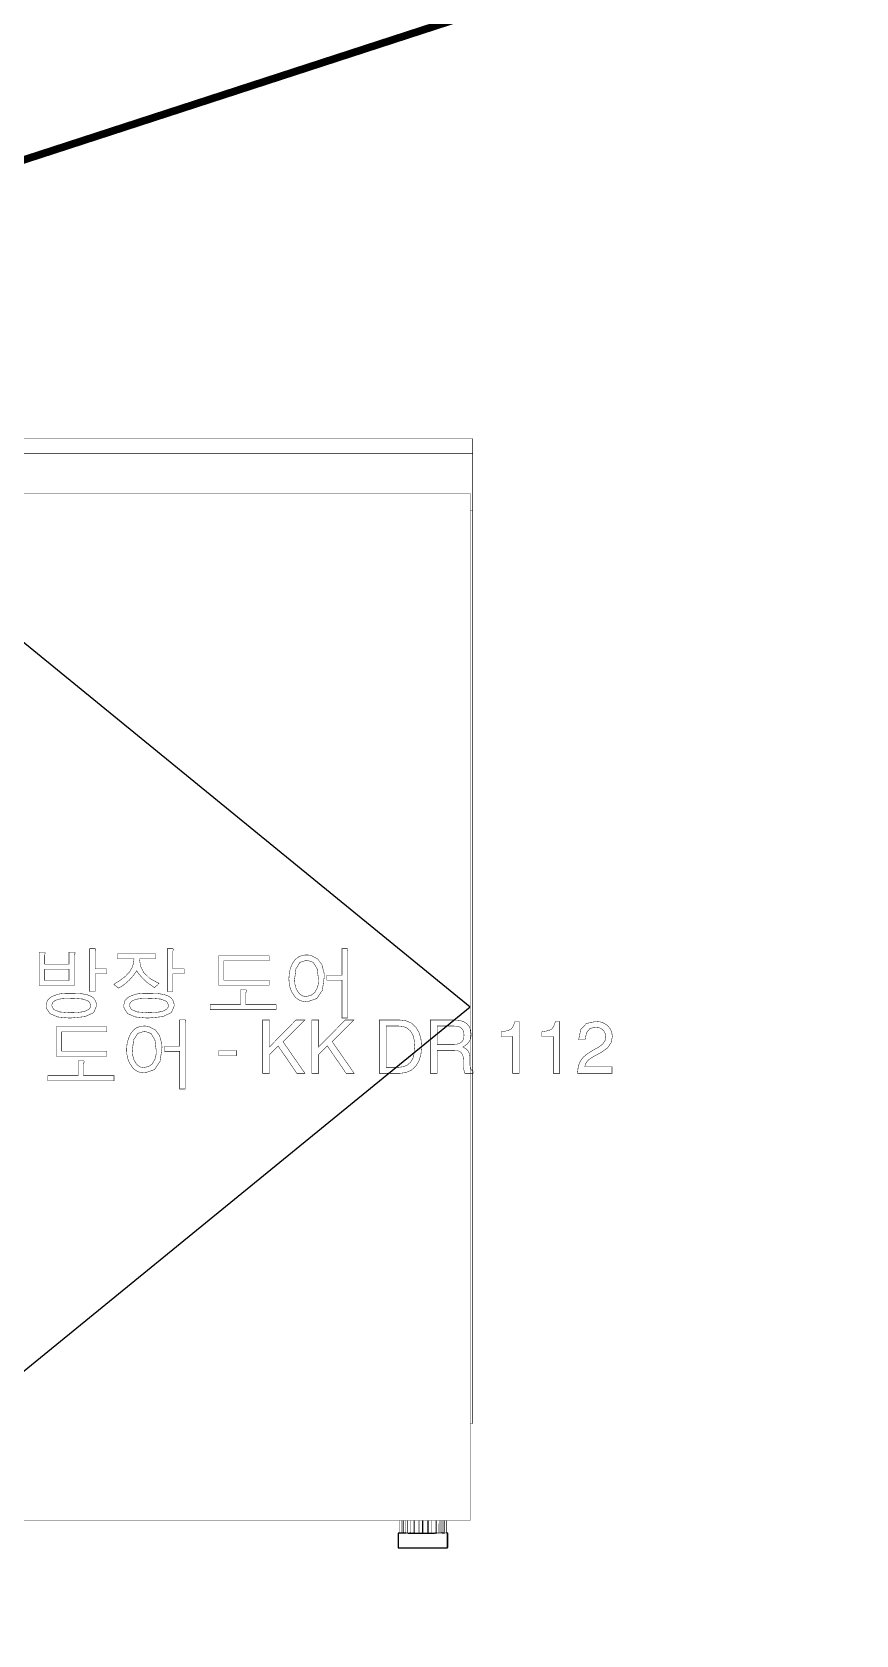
# Model space of a CAD drawing. Extents: x 0 to 840, y 0 to 273.
# Drawn here: x 516.9 to 542.9, y 121.6 to 172.1 of the extents above; entities that cross this region are included whole.
import ezdxf

# ---------------------------------------------------------------- set-up
doc = ezdxf.new("R2010")
doc.units = 0
doc.linetypes.add('1', pattern=[60.929508, 30.464754, -30.464754])
doc.layers.get('0').update_dxf_attribs({"linetype": 'CONTINUOUS'})
for name, color, linetype in [('DS-定制五金', 7, 'CONTINUOUS'), ('DS-定制台面', 7, 'CONTINUOUS'), ('DS-定制柜体', 7, 'CONTINUOUS'), ('SH-文字标注', 7, 'CONTINUOUS'), ('SH-符号标注', 7, 'CONTINUOUS')]:
    doc.layers.add(name, color=color, linetype=linetype)

msp = doc.modelspace()

# ---------------------------------------------------------------- linework, layer by layer
at = {"color": 7, "linetype": '1', "const_width": 0.239}
msp.add_lwpolyline([(0, 0), (840.158, 273.254)], dxfattribs=at)
msp.add_lwpolyline([(0, 0), (840.158, 273.254)], dxfattribs=at)
at = {"layer": 'DS-定制五金', "color": 7}
for points in [[(528.743, 124.794), (528.739, 124.79), (528.632, 124.79), (528.628, 124.794), (528.592, 124.794), (528.588, 124.79), (528.532, 124.79), (528.524, 124.794), (528.488, 124.79), (528.488, 124.331), (528.489, 124.331), (528.489, 124.331), (528.49, 124.331), (528.49, 124.33), (528.491, 124.33), (528.491, 124.33), (528.492, 124.33), (528.492, 124.33), (528.492, 124.33), (528.493, 124.329), (528.493, 124.329), (528.494, 124.329), (528.494, 124.329), (528.495, 124.329), (528.495, 124.329), (528.496, 124.329), (528.496, 124.33), (528.497, 124.33), (528.497, 124.33), (528.498, 124.33), (528.498, 124.33), (528.499, 124.33), (528.499, 124.331), (528.5, 124.331), (528.5, 124.331), (528.5, 124.331), (528.508, 124.33), (528.512, 124.327), (530.023, 124.327), (530.035, 124.333), (530.043, 124.339), (530.044, 124.339), (530.045, 124.34), (530.046, 124.34), (530.047, 124.34), (530.048, 124.341), (530.048, 124.341), (530.049, 124.341), (530.05, 124.342), (530.051, 124.342), (530.051, 124.343), (530.052, 124.344), (530.053, 124.344), (530.053, 124.345), (530.054, 124.346), (530.055, 124.346), (530.055, 124.347), (530.055, 124.782), (530.055, 124.782), (530.055, 124.783), (530.054, 124.783), (530.054, 124.784), (530.054, 124.784), (530.053, 124.784), (530.053, 124.785), (530.053, 124.785), (530.052, 124.786), (530.052, 124.786), (530.051, 124.786), (530.051, 124.787), (530.051, 124.787), (530.05, 124.787), (530.05, 124.787), (530.049, 124.787), (530.049, 124.788), (530.048, 124.788), (530.048, 124.788), (530.047, 124.788), (530.047, 124.788), (530.046, 124.788), (530.046, 124.788), (530.045, 124.788), (530.044, 124.788), (530.044, 124.788), (530.043, 124.788), (530.043, 124.788), (530.042, 124.788), (530.042, 124.787), (530.041, 124.787), (530.041, 124.787), (530.04, 124.787), (530.04, 124.786), (530.04, 124.786), (530.039, 124.786), (530.039, 124.786), (529.999, 124.801)], [(528.743, 124.794), (528.739, 124.79), (528.632, 124.79), (528.628, 124.794), (528.592, 124.794), (528.588, 124.79), (528.532, 124.79), (528.524, 124.794), (528.488, 124.79), (528.488, 124.331), (528.489, 124.331), (528.489, 124.331), (528.49, 124.331), (528.49, 124.33), (528.491, 124.33), (528.491, 124.33), (528.492, 124.33), (528.492, 124.33), (528.492, 124.33), (528.493, 124.329), (528.493, 124.329), (528.494, 124.329), (528.494, 124.329), (528.495, 124.329), (528.495, 124.329), (528.496, 124.329), (528.496, 124.33), (528.497, 124.33), (528.497, 124.33), (528.498, 124.33), (528.498, 124.33), (528.499, 124.33), (528.499, 124.331), (528.5, 124.331), (528.5, 124.331), (528.5, 124.331), (528.508, 124.33), (528.512, 124.327), (530.023, 124.327), (530.035, 124.333), (530.043, 124.339), (530.044, 124.339), (530.045, 124.34), (530.046, 124.34), (530.047, 124.34), (530.048, 124.341), (530.048, 124.341), (530.049, 124.341), (530.05, 124.342), (530.051, 124.342), (530.051, 124.343), (530.052, 124.344), (530.053, 124.344), (530.053, 124.345), (530.054, 124.346), (530.055, 124.346), (530.055, 124.347), (530.055, 124.782), (530.055, 124.782), (530.055, 124.783), (530.054, 124.783), (530.054, 124.784), (530.054, 124.784), (530.053, 124.784), (530.053, 124.785), (530.053, 124.785), (530.052, 124.786), (530.052, 124.786), (530.051, 124.786), (530.051, 124.787), (530.051, 124.787), (530.05, 124.787), (530.05, 124.787), (530.049, 124.787), (530.049, 124.788), (530.048, 124.788), (530.048, 124.788), (530.047, 124.788), (530.047, 124.788), (530.046, 124.788), (530.046, 124.788), (530.045, 124.788), (530.044, 124.788), (530.044, 124.788), (530.043, 124.788), (530.043, 124.788), (530.042, 124.788), (530.042, 124.787), (530.041, 124.787), (530.041, 124.787), (530.04, 124.787), (530.04, 124.786), (530.04, 124.786), (530.039, 124.786), (530.039, 124.786), (529.999, 124.801)], [(528.783, 124.797), (528.799, 124.79), (528.87, 124.794), (528.871, 124.795), (528.871, 124.797), (528.872, 124.799), (528.873, 124.801), (528.874, 124.803), (528.874, 124.804), (528.876, 124.806), (528.877, 124.807), (528.878, 124.809), (528.878, 124.809)], [(528.783, 124.797), (528.799, 124.79), (528.87, 124.794), (528.871, 124.795), (528.871, 124.797), (528.872, 124.799), (528.873, 124.801), (528.874, 124.803), (528.874, 124.804), (528.876, 124.806), (528.877, 124.807), (528.878, 124.809), (528.878, 124.809)], [(528.87, 124.794), (528.878, 124.79), (529.001, 124.79), (529.009, 124.794), (529.021, 124.79), (529.117, 124.79), (529.129, 124.794), (529.137, 124.79), (529.264, 124.79), (529.272, 124.794), (529.284, 124.79), (529.387, 124.79), (529.399, 124.794), (529.407, 124.79), (529.526, 124.79), (529.534, 124.794), (529.634, 124.79), (529.649, 124.797), (529.681, 124.794), (529.682, 124.795), (529.683, 124.797), (529.684, 124.798), (529.685, 124.8), (529.687, 124.801), (529.688, 124.803), (529.689, 124.804), (529.691, 124.805), (529.692, 124.806), (529.694, 124.807), (529.695, 124.808), (529.697, 124.809), (529.697, 124.809)], [(528.87, 124.794), (528.878, 124.79), (529.001, 124.79), (529.009, 124.794), (529.021, 124.79), (529.117, 124.79), (529.129, 124.794), (529.137, 124.79), (529.264, 124.79), (529.272, 124.794), (529.284, 124.79), (529.387, 124.79), (529.399, 124.794), (529.407, 124.79), (529.526, 124.79), (529.534, 124.794), (529.634, 124.79), (529.649, 124.797), (529.681, 124.794), (529.682, 124.795), (529.683, 124.797), (529.684, 124.798), (529.685, 124.8), (529.687, 124.801), (529.688, 124.803), (529.689, 124.804), (529.691, 124.805), (529.692, 124.806), (529.694, 124.807), (529.695, 124.808), (529.697, 124.809), (529.697, 124.809)], [(529.952, 124.794), (529.948, 124.79), (529.88, 124.79), (529.876, 124.794), (529.836, 124.797)], [(529.952, 124.794), (529.948, 124.79), (529.88, 124.79), (529.876, 124.794), (529.836, 124.797)], [(530.043, 124.339), (530.039, 124.786)], [(530.043, 124.339), (530.039, 124.786)]]:
    msp.add_lwpolyline(points, dxfattribs=at)
at = {"layer": 'DS-定制五金', "color": 7, "const_width": 0.0144}
for points in [[(528.5, 124.331), (528.5, 124.79)], [(528.524, 124.794), (528.525, 124.797)], [(528.524, 124.794), (528.525, 124.797)], [(528.525, 124.797), (528.53, 124.809)], [(528.525, 124.797), (528.53, 124.809)], [(528.53, 124.809), (528.531, 125.19)], [(528.53, 124.809), (528.531, 125.19)], [(528.58, 124.805), (528.58, 125.19)], [(528.58, 124.805), (528.58, 125.19)], [(528.592, 124.797), (528.58, 124.805)], [(528.592, 124.797), (528.58, 124.805)], [(528.592, 124.794), (528.592, 124.797)], [(528.592, 124.794), (528.592, 124.797)], [(528.628, 124.797), (528.628, 124.794)], [(528.628, 124.797), (528.628, 124.794)], [(528.64, 124.813), (528.628, 124.797)], [(528.64, 124.813), (528.628, 124.797)], [(528.64, 125.19), (528.64, 124.813)], [(528.64, 125.19), (528.64, 124.813)], [(528.667, 125.19), (528.667, 124.809)], [(528.667, 125.19), (528.667, 124.809)], [(528.667, 124.809), (528.727, 124.809)], [(528.667, 124.809), (528.727, 124.809)], [(528.727, 124.809), (528.731, 124.821)], [(528.727, 124.809), (528.731, 124.821)], [(528.743, 124.794), (528.742, 124.795), (528.741, 124.797), (528.74, 124.799), (528.738, 124.801), (528.737, 124.802), (528.735, 124.804), (528.734, 124.805), (528.732, 124.806), (528.73, 124.808), (528.728, 124.809), (528.727, 124.809)], [(528.743, 124.794), (528.742, 124.795), (528.741, 124.797), (528.74, 124.799), (528.738, 124.801), (528.737, 124.802), (528.735, 124.804), (528.734, 124.805), (528.732, 124.806), (528.73, 124.808), (528.728, 124.809), (528.727, 124.809)], [(528.731, 124.821), (528.731, 125.19)], [(528.731, 124.821), (528.731, 125.19)], [(528.783, 124.797), (528.743, 124.794)], [(528.783, 124.797), (528.743, 124.794)], [(528.787, 124.813), (528.783, 124.797)], [(528.787, 124.813), (528.783, 124.797)], [(528.787, 125.19), (528.787, 124.813)], [(528.787, 125.19), (528.787, 124.813)], [(528.878, 124.809), (528.877, 125.19)], [(528.878, 124.809), (528.877, 125.19)], [(528.878, 124.809), (528.89, 124.801)], [(528.878, 124.809), (528.89, 124.801)], [(528.89, 124.801), (528.95, 124.801)], [(528.89, 124.801), (528.95, 124.801)], [(528.95, 124.801), (528.97, 124.821)], [(528.95, 124.801), (528.97, 124.821)], [(528.97, 124.821), (528.97, 125.19)], [(528.97, 124.821), (528.97, 125.19)], [(529.009, 124.794), (529.009, 125.19)], [(529.009, 124.794), (529.009, 125.19)], [(529.129, 124.796), (529.129, 124.794)], [(529.129, 124.796), (529.129, 124.794)], [(529.13, 124.798), (529.129, 124.796)], [(529.13, 124.798), (529.129, 124.796)], [(529.131, 124.801), (529.13, 124.799)], [(529.131, 124.801), (529.13, 124.799)], [(529.13, 124.799), (529.13, 124.798)], [(529.13, 124.799), (529.13, 124.798)], [(529.132, 124.803), (529.131, 124.801)], [(529.132, 124.803), (529.131, 124.801)], [(529.133, 124.805), (529.132, 124.803)], [(529.133, 124.805), (529.132, 124.803)], [(529.134, 124.806), (529.133, 124.805)], [(529.134, 124.806), (529.133, 124.805)], [(529.135, 124.808), (529.134, 124.806)], [(529.135, 124.808), (529.134, 124.806)], [(529.137, 124.809), (529.135, 124.808)], [(529.137, 124.809), (529.135, 124.808)], [(529.137, 125.19), (529.137, 124.809)], [(529.137, 125.19), (529.137, 124.809)], [(529.148, 125.19), (529.148, 124.809)], [(529.148, 125.19), (529.148, 124.809)], [(529.148, 124.809), (529.149, 124.809)], [(529.148, 124.809), (529.149, 124.809)], [(529.149, 124.809), (529.15, 124.808)], [(529.149, 124.809), (529.15, 124.808)], [(529.15, 124.808), (529.15, 124.807)], [(529.15, 124.808), (529.15, 124.807)], [(529.15, 124.807), (529.151, 124.807)], [(529.15, 124.807), (529.151, 124.807)], [(529.151, 124.807), (529.152, 124.806)], [(529.151, 124.807), (529.152, 124.806)], [(529.152, 124.806), (529.152, 124.806)], [(529.152, 124.806), (529.153, 124.805)], [(529.152, 124.806), (529.152, 124.806)], [(529.152, 124.806), (529.153, 124.805)], [(529.153, 124.805), (529.154, 124.805)], [(529.153, 124.805), (529.154, 124.805)], [(529.154, 124.805), (529.155, 124.805)], [(529.154, 124.805), (529.155, 124.805)], [(529.155, 124.805), (529.156, 124.804)], [(529.155, 124.805), (529.156, 124.804)], [(529.156, 124.804), (529.156, 124.804)], [(529.156, 124.804), (529.156, 124.804)], [(529.156, 124.804), (529.157, 124.804)], [(529.156, 124.804), (529.157, 124.804)], [(529.157, 124.804), (529.158, 124.804)], [(529.157, 124.804), (529.158, 124.804)], [(529.158, 124.804), (529.159, 124.803)], [(529.158, 124.804), (529.159, 124.803)], [(529.159, 124.803), (529.16, 124.803)], [(529.159, 124.803), (529.16, 124.803)], [(529.16, 124.803), (529.161, 124.803)], [(529.161, 124.803), (529.232, 124.801)], [(529.16, 124.803), (529.161, 124.803)], [(529.161, 124.803), (529.232, 124.801)], [(529.232, 124.801), (529.252, 124.821)], [(529.232, 124.801), (529.252, 124.821)], [(529.252, 124.821), (529.252, 125.19)], [(529.252, 124.821), (529.252, 125.19)], [(529.272, 124.794), (529.272, 125.19)], [(529.272, 124.794), (529.272, 125.19)], [(529.4, 124.798), (529.4, 124.796)], [(529.4, 124.798), (529.4, 124.796)], [(529.4, 124.796), (529.399, 124.794)], [(529.4, 124.796), (529.399, 124.794)], [(529.401, 124.799), (529.4, 124.798)], [(529.401, 124.799), (529.4, 124.798)], [(529.403, 124.803), (529.402, 124.801)], [(529.403, 124.803), (529.402, 124.801)], [(529.402, 124.801), (529.401, 124.799)], [(529.402, 124.801), (529.401, 124.799)], [(529.404, 124.805), (529.403, 124.803)], [(529.404, 124.805), (529.403, 124.803)], [(529.405, 124.806), (529.404, 124.805)], [(529.405, 124.806), (529.404, 124.805)], [(529.406, 124.808), (529.405, 124.806)], [(529.406, 124.808), (529.405, 124.806)], [(529.407, 124.809), (529.406, 124.808)], [(529.407, 124.809), (529.406, 124.808)], [(529.407, 125.19), (529.407, 124.809)], [(529.407, 125.19), (529.407, 124.809)], [(529.439, 124.809), (529.439, 125.19)], [(529.439, 124.809), (529.439, 125.19)], [(529.443, 124.805), (529.439, 124.809)], [(529.443, 124.805), (529.439, 124.809)], [(529.451, 124.801), (529.443, 124.805)], [(529.451, 124.801), (529.443, 124.805)], [(529.514, 124.801), (529.451, 124.801)], [(529.514, 124.801), (529.451, 124.801)], [(529.53, 124.809), (529.528, 124.809), (529.525, 124.808), (529.523, 124.807), (529.52, 124.806), (529.518, 124.804), (529.516, 124.803), (529.514, 124.801)], [(529.53, 124.809), (529.528, 124.809), (529.525, 124.808), (529.523, 124.807), (529.52, 124.806), (529.518, 124.804), (529.516, 124.803), (529.514, 124.801)], [(529.53, 124.809), (529.531, 125.19)], [(529.53, 124.809), (529.531, 125.19)], [(529.534, 124.805), (529.53, 124.809)], [(529.534, 124.805), (529.53, 124.809)], [(529.534, 124.794), (529.534, 124.805)], [(529.534, 124.794), (529.534, 124.805)], [(529.649, 124.797), (529.653, 124.809)], [(529.649, 124.797), (529.653, 124.809)], [(529.653, 124.809), (529.653, 125.19)], [(529.653, 124.809), (529.653, 125.19)], [(529.681, 124.794), (529.685, 124.79)], [(529.681, 124.794), (529.685, 124.79)], [(529.685, 124.79), (529.773, 124.79)], [(529.685, 124.79), (529.773, 124.79)], [(529.697, 124.809), (529.701, 124.817)], [(529.697, 124.809), (529.701, 124.817)], [(529.697, 124.809), (529.703, 124.807), (529.708, 124.805), (529.714, 124.803), (529.72, 124.801), (529.726, 124.8), (529.732, 124.8), (529.738, 124.8), (529.744, 124.8), (529.75, 124.801), (529.756, 124.802), (529.762, 124.803), (529.768, 124.805), (529.773, 124.808), (529.777, 124.809)], [(529.697, 124.809), (529.703, 124.807), (529.708, 124.805), (529.714, 124.803), (529.72, 124.801), (529.726, 124.8), (529.732, 124.8), (529.738, 124.8), (529.744, 124.8), (529.75, 124.801), (529.756, 124.802), (529.762, 124.803), (529.768, 124.805), (529.773, 124.808), (529.777, 124.809)], [(529.701, 124.817), (529.701, 125.19)], [(529.701, 124.817), (529.701, 125.19)], [(529.773, 124.79), (529.781, 124.794)], [(529.773, 124.79), (529.781, 124.794)], [(529.777, 124.809), (529.778, 125.19)], [(529.777, 124.809), (529.778, 125.19)], [(529.781, 124.805), (529.777, 124.809)], [(529.781, 124.805), (529.777, 124.809)], [(529.781, 124.794), (529.781, 124.805)], [(529.781, 124.794), (529.781, 124.805)], [(529.781, 124.794), (529.836, 124.797)], [(529.781, 124.794), (529.836, 124.797)], [(529.836, 124.797), (529.84, 124.809)], [(529.836, 124.797), (529.84, 124.809)], [(529.84, 124.809), (529.84, 125.19)], [(529.84, 124.809), (529.84, 125.19)], [(529.876, 124.797), (529.892, 124.809)], [(529.876, 124.797), (529.892, 124.809)], [(529.876, 124.794), (529.876, 124.797)], [(529.876, 124.794), (529.876, 124.797)], [(529.892, 124.809), (529.896, 124.813)], [(529.892, 124.809), (529.896, 124.813)], [(529.896, 124.813), (529.9, 124.821)], [(529.896, 124.813), (529.9, 124.821)], [(529.896, 124.813), (529.898, 124.811), (529.9, 124.81), (529.902, 124.808), (529.904, 124.807), (529.907, 124.806), (529.909, 124.805), (529.912, 124.804), (529.914, 124.803), (529.917, 124.803), (529.919, 124.803), (529.922, 124.803), (529.924, 124.803), (529.927, 124.803), (529.93, 124.803), (529.932, 124.804), (529.935, 124.805), (529.937, 124.806), (529.939, 124.807), (529.942, 124.808), (529.944, 124.809)], [(529.896, 124.813), (529.898, 124.811), (529.9, 124.81), (529.902, 124.808), (529.904, 124.807), (529.907, 124.806), (529.909, 124.805), (529.912, 124.804), (529.914, 124.803), (529.917, 124.803), (529.919, 124.803), (529.922, 124.803), (529.924, 124.803), (529.927, 124.803), (529.93, 124.803), (529.932, 124.804), (529.935, 124.805), (529.937, 124.806), (529.939, 124.807), (529.942, 124.808), (529.944, 124.809)], [(529.9, 124.821), (529.9, 125.19)], [(529.9, 124.821), (529.9, 125.19)], [(529.944, 124.809), (529.945, 125.19)], [(529.944, 124.809), (529.945, 125.19)], [(529.945, 124.807), (529.944, 124.809)], [(529.945, 124.807), (529.944, 124.809)], [(529.946, 124.806), (529.945, 124.807)], [(529.946, 124.806), (529.945, 124.807)], [(529.947, 124.804), (529.946, 124.806)], [(529.947, 124.804), (529.946, 124.806)], [(529.948, 124.803), (529.947, 124.804)], [(529.948, 124.803), (529.947, 124.804)], [(529.949, 124.801), (529.948, 124.803)], [(529.949, 124.801), (529.948, 124.803)], [(529.95, 124.799), (529.949, 124.801)], [(529.95, 124.799), (529.949, 124.801)], [(529.951, 124.797), (529.95, 124.799)], [(529.951, 124.797), (529.95, 124.799)], [(529.951, 124.795), (529.951, 124.797)], [(529.951, 124.795), (529.951, 124.797)], [(529.952, 124.794), (529.951, 124.795)], [(529.952, 124.794), (529.951, 124.795)], [(529.979, 124.795), (529.952, 124.794)], [(529.979, 124.795), (529.952, 124.794)], [(529.996, 124.801), (529.979, 124.795)], [(529.996, 124.801), (529.979, 124.795)], [(529.999, 124.801), (529.996, 124.801)], [(529.999, 124.801), (529.996, 124.801)], [(530.007, 124.821), (529.999, 124.801)], [(530.007, 124.821), (529.999, 124.801)], [(530.007, 125.19), (530.007, 124.821)], [(530.007, 125.19), (530.007, 124.821)]]:
    msp.add_lwpolyline(points, dxfattribs=at)
at = {"layer": 'DS-定制台面', "color": 7, "const_width": 0.0144}
for points in [[(530.838, 159.263), (450.158, 159.263)], [(530.838, 158.793), (530.838, 159.263)], [(450.158, 158.793), (530.838, 158.793)]]:
    msp.add_lwpolyline(points, dxfattribs=at)
at = {"layer": 'DS-定制柜体', "color": 7, "const_width": 0.0144}
for points in [[(530.251, 158.793), (530.251, 158.793)], [(530.838, 156.991), (530.838, 158.793)], [(530.76, 157.54), (510.923, 157.54)], [(530.76, 125.189), (530.76, 157.54)], [(530.838, 156.991), (530.76, 156.991)], [(530.838, 128.244), (530.838, 156.991)], [(530.76, 128.244), (530.838, 128.244)], [(510.923, 125.189), (530.76, 125.189)]]:
    msp.add_lwpolyline(points, dxfattribs=at)
at = {"layer": 'SH-文字标注', "color": 7, "const_width": 0.0144}
for points in [[(517.173, 143.092), (517.338, 143.092), (517.338, 143.092), (517.353, 143.09), (517.361, 143.084), (517.364, 143.073), (517.348, 143.002), (517.348, 142.999), (517.348, 142.712), (518.115, 142.712), (518.115, 143.092), (518.275, 143.092), (518.275, 143.092), (518.293, 143.09), (518.303, 143.083), (518.306, 143.071), (518.287, 142.994), (518.287, 142.992), (518.287, 142.043), (517.173, 142.043), (517.173, 143.092)], [(518.926, 143.202), (518.926, 143.202), (518.942, 143.2), (518.951, 143.193), (518.954, 143.181), (518.935, 143.104), (518.935, 143.102), (518.935, 142.569), (519.294, 142.569), (519.294, 142.409), (518.935, 142.409), (518.935, 141.851), (518.763, 141.851), (518.763, 143.202), (518.926, 143.202)], [(519.643, 143.042), (520.843, 143.042), (520.843, 142.882), (520.334, 142.882), (520.334, 142.882), (520.367, 142.652), (520.468, 142.455), (520.635, 142.289), (520.635, 142.289), (520.663, 142.269), (520.693, 142.249), (520.724, 142.229), (520.724, 142.229), (520.826, 142.173), (520.901, 142.134), (520.949, 142.112), (520.949, 142.112), (520.923, 142.083), (520.885, 142.045), (520.834, 142), (520.834, 142), (520.823, 141.99), (520.815, 141.985), (520.81, 141.983), (520.81, 141.983), (520.795, 141.987), (520.774, 141.999), (520.745, 142.019), (520.745, 142.019), (520.579, 142.135), (520.432, 142.27), (520.303, 142.423), (520.303, 142.423), (520.277, 142.461), (520.258, 142.49), (520.248, 142.509), (520.248, 142.509), (520.135, 142.349), (520.013, 142.211), (519.882, 142.095), (519.882, 142.095), (519.847, 142.069), (519.809, 142.042), (519.767, 142.014), (519.679, 141.961), (519.679, 141.961), (519.657, 141.973), (519.612, 142.006), (519.545, 142.062), (519.545, 142.062), (519.536, 142.069), (519.53, 142.075), (519.526, 142.079), (519.526, 142.079), (519.737, 142.212), (519.9, 142.341), (520.016, 142.466), (520.016, 142.466), (520.097, 142.595), (520.146, 142.734), (520.162, 142.882), (519.643, 142.882), (519.643, 143.042)], [(521.374, 143.202), (521.374, 143.202), (521.39, 143.2), (521.4, 143.193), (521.403, 143.181), (521.384, 143.104), (521.384, 143.102), (521.384, 142.569), (521.742, 142.569), (521.742, 142.409), (521.384, 142.409), (521.384, 141.851), (521.212, 141.851), (521.212, 143.202), (521.374, 143.202)], [(522.825, 142.98), (524.422, 142.98), (524.422, 142.82), (522.997, 142.82), (522.997, 142.213), (524.422, 142.213), (524.422, 142.055), (522.825, 142.055), (522.825, 142.98)], [(525.618, 143.004), (525.618, 143.004), (525.66, 143.002), (525.703, 142.995), (525.747, 142.985), (525.747, 142.985), (525.949, 142.88), (526.084, 142.7), (526.151, 142.444), (526.151, 142.444), (526.155, 142.401), (526.157, 142.356), (526.158, 142.311), (526.158, 142.311), (526.1, 141.892), (525.925, 141.633), (525.634, 141.531), (525.634, 141.531), (525.618, 141.53), (525.6, 141.529), (525.582, 141.529), (525.582, 141.529), (525.398, 141.563), (525.249, 141.666), (525.135, 141.837), (525.135, 141.837), (525.084, 141.967), (525.054, 142.107), (525.044, 142.258), (525.044, 142.258), (525.058, 142.439), (525.1, 142.607), (525.17, 142.76), (525.17, 142.76), (525.262, 142.878), (525.369, 142.956), (525.493, 142.994), (525.493, 142.994), (525.532, 143), (525.573, 143.003), (525.618, 143.004)], [(526.878, 143.202), (526.878, 143.202), (526.894, 143.2), (526.903, 143.193), (526.906, 143.181), (526.89, 143.109), (526.89, 143.107), (526.89, 141.019), (526.717, 141.019), (526.717, 142.208), (526.237, 142.208), (526.237, 142.37), (526.717, 142.37), (526.717, 143.202), (526.878, 143.202)], [(517.348, 142.554), (517.348, 142.201), (518.115, 142.201), (518.115, 142.554), (517.348, 142.554)], [(525.223, 142.232), (525.235, 142.08), (525.272, 141.948), (525.333, 141.835), (525.333, 141.835), (525.403, 141.758), (525.485, 141.711), (525.579, 141.696), (525.579, 141.696), (525.735, 141.726), (525.855, 141.814), (525.938, 141.961), (525.938, 141.961), (525.961, 142.04), (525.974, 142.124), (525.979, 142.215), (525.979, 142.215), (525.937, 142.562), (525.814, 142.77), (525.608, 142.839), (525.608, 142.839), (525.394, 142.772), (525.266, 142.569), (525.223, 142.232)], [(523.676, 141.909), (523.676, 141.909), (523.693, 141.906), (523.704, 141.898), (523.707, 141.885), (523.688, 141.808), (523.688, 141.806), (523.688, 141.44), (524.644, 141.44), (524.644, 141.28), (522.562, 141.28), (522.562, 141.44), (523.518, 141.44), (523.518, 141.909), (523.676, 141.909)], [(518.254, 141.796), (518.254, 141.796), (518.492, 141.786), (518.679, 141.754), (518.813, 141.701), (518.813, 141.701), (518.866, 141.666), (518.908, 141.623), (518.94, 141.574), (518.94, 141.574), (518.963, 141.52), (518.976, 141.46), (518.981, 141.395), (518.981, 141.395), (518.889, 141.187), (518.615, 141.061), (518.158, 141.017), (518.158, 141.017), (518.145, 141.017), (518.131, 141.017), (518.115, 141.017), (518.115, 141.017), (517.752, 141.052), (517.514, 141.156), (517.4, 141.33), (517.4, 141.33), (517.395, 141.36), (517.392, 141.391), (517.391, 141.423), (517.391, 141.423), (517.433, 141.578), (517.56, 141.692), (517.771, 141.768), (517.771, 141.768), (517.865, 141.784), (517.963, 141.793), (518.065, 141.796), (518.254, 141.796)], [(518.149, 141.636), (518.146, 141.636), (518.146, 141.636), (517.994, 141.632), (517.878, 141.624), (517.8, 141.612), (517.8, 141.612), (517.671, 141.568), (517.593, 141.5), (517.568, 141.407), (517.568, 141.407), (517.631, 141.283), (517.823, 141.209), (518.141, 141.184), (518.141, 141.184), (518.357, 141.191), (518.525, 141.21), (518.646, 141.242), (518.646, 141.242), (518.734, 141.289), (518.786, 141.351), (518.804, 141.428), (518.804, 141.428), (518.736, 141.545), (518.554, 141.615), (518.259, 141.639), (518.149, 141.636)], [(520.702, 141.796), (520.702, 141.796), (520.941, 141.786), (521.127, 141.754), (521.262, 141.701), (521.262, 141.701), (521.314, 141.666), (521.356, 141.623), (521.388, 141.574), (521.388, 141.574), (521.411, 141.52), (521.425, 141.46), (521.429, 141.395), (521.429, 141.395), (521.338, 141.187), (521.064, 141.061), (520.607, 141.017), (520.607, 141.017), (520.593, 141.017), (520.579, 141.017), (520.564, 141.017), (520.564, 141.017), (520.2, 141.052), (519.962, 141.156), (519.849, 141.33), (519.849, 141.33), (519.843, 141.36), (519.84, 141.391), (519.839, 141.423), (519.839, 141.423), (519.881, 141.578), (520.008, 141.692), (520.219, 141.768), (520.219, 141.768), (520.314, 141.784), (520.412, 141.793), (520.513, 141.796), (520.702, 141.796)], [(520.597, 141.636), (520.595, 141.636), (520.595, 141.636), (520.442, 141.632), (520.327, 141.624), (520.248, 141.612), (520.248, 141.612), (520.119, 141.568), (520.042, 141.5), (520.016, 141.407), (520.016, 141.407), (520.08, 141.283), (520.271, 141.209), (520.59, 141.184), (520.59, 141.184), (520.805, 141.191), (520.973, 141.21), (521.094, 141.242), (521.094, 141.242), (521.182, 141.289), (521.235, 141.351), (521.252, 141.428), (521.252, 141.428), (521.184, 141.545), (521.002, 141.615), (520.707, 141.639), (520.597, 141.636)], [(521.763, 140.964), (521.763, 140.964), (521.779, 140.962), (521.789, 140.955), (521.792, 140.943), (521.775, 140.871), (521.775, 140.869), (521.775, 138.781), (521.603, 138.781), (521.603, 139.97), (521.122, 139.97), (521.122, 140.132), (521.603, 140.132), (521.603, 140.964), (521.763, 140.964)], [(524.431, 139.864), (524.431, 139.276), (524.216, 139.276), (524.216, 140.955), (524.431, 140.955), (524.431, 140.105), (525.266, 140.955), (525.543, 140.955), (524.859, 140.271), (525.55, 139.276), (525.296, 139.276), (524.705, 140.138), (524.431, 139.864)], [(525.983, 139.864), (525.983, 139.276), (525.768, 139.276), (525.768, 140.955), (525.983, 140.955), (525.983, 140.105), (526.818, 140.955), (527.095, 140.955), (526.411, 140.271), (527.102, 139.276), (526.848, 139.276), (526.257, 140.138), (525.983, 139.864)], [(527.896, 139.276), (527.896, 140.955), (528.543, 140.955), (528.543, 140.955), (528.741, 140.93), (528.908, 140.856), (529.045, 140.732), (529.045, 140.732), (529.146, 140.564), (529.207, 140.359), (529.227, 140.117), (529.227, 140.117), (529.206, 139.874), (529.145, 139.669), (529.044, 139.501), (529.044, 139.501), (528.907, 139.376), (528.74, 139.301), (528.543, 139.276), (527.896, 139.276)], [(530.523, 140.105), (530.523, 140.105), (530.569, 140.083), (530.61, 140.057), (530.646, 140.029), (530.646, 140.029), (530.676, 139.999), (530.7, 139.966), (530.718, 139.93), (530.718, 139.93), (530.731, 139.894), (530.74, 139.86), (530.746, 139.827), (530.746, 139.827), (530.75, 139.792), (530.753, 139.754), (530.753, 139.712), (530.753, 139.712), (530.753, 139.696), (530.753, 139.676), (530.752, 139.652), (530.752, 139.652), (530.752, 139.628), (530.751, 139.609), (530.751, 139.594), (530.751, 139.594), (530.753, 139.535), (530.76, 139.482), (530.772, 139.435), (530.772, 139.435), (530.79, 139.395), (530.817, 139.36), (530.852, 139.329), (530.852, 139.276), (530.592, 139.276), (530.592, 139.276), (530.567, 139.354), (530.551, 139.445), (530.546, 139.55), (530.546, 139.7), (530.546, 139.7), (530.539, 139.794), (530.516, 139.869), (530.479, 139.927), (530.479, 139.927), (530.426, 139.967), (530.356, 139.991), (530.27, 139.999), (529.717, 139.999), (529.717, 139.276), (529.503, 139.276), (529.503, 140.955), (530.277, 140.955), (530.277, 140.955), (530.428, 140.942), (530.554, 140.903), (530.655, 140.839), (530.655, 140.839), (530.729, 140.75), (530.773, 140.639), (530.788, 140.506), (530.788, 140.506), (530.781, 140.416), (530.76, 140.337), (530.726, 140.269), (530.726, 140.269), (530.675, 140.209), (530.608, 140.154), (530.523, 140.105)], [(532.099, 140.439), (531.737, 140.439), (531.737, 140.584), (531.737, 140.584), (531.875, 140.607), (531.978, 140.634), (532.043, 140.667), (532.043, 140.667), (532.089, 140.717), (532.13, 140.798), (532.168, 140.909), (532.301, 140.909), (532.301, 139.276), (532.099, 139.276), (532.099, 140.439)], [(533.379, 140.439), (533.017, 140.439), (533.017, 140.584), (533.017, 140.584), (533.156, 140.607), (533.258, 140.634), (533.324, 140.667), (533.324, 140.667), (533.369, 140.717), (533.41, 140.798), (533.448, 140.909), (533.581, 140.909), (533.581, 139.276), (533.379, 139.276), (533.379, 140.439)], [(534.178, 140.342), (534.178, 140.342), (534.245, 140.657), (534.424, 140.846), (534.716, 140.909), (534.716, 140.909), (534.862, 140.894), (534.988, 140.849), (535.094, 140.775), (535.094, 140.775), (535.175, 140.678), (535.223, 140.562), (535.239, 140.43), (535.239, 140.43), (535.201, 140.24), (535.086, 140.076), (534.894, 139.937), (534.663, 139.813), (534.663, 139.813), (534.573, 139.76), (534.502, 139.707), (534.449, 139.656), (534.449, 139.656), (534.412, 139.603), (534.385, 139.543), (534.369, 139.477), (535.228, 139.477), (535.228, 139.276), (534.141, 139.276), (534.141, 139.276), (534.159, 139.442), (534.195, 139.581), (534.249, 139.692), (534.249, 139.692), (534.33, 139.789), (534.446, 139.886), (534.599, 139.983), (534.811, 140.103), (534.811, 140.103), (534.933, 140.195), (535.007, 140.302), (535.032, 140.425), (535.032, 140.425), (535.021, 140.508), (534.991, 140.581), (534.94, 140.644), (534.94, 140.644), (534.873, 140.692), (534.796, 140.722), (534.709, 140.731), (534.709, 140.731), (534.537, 140.688), (534.427, 140.558), (534.38, 140.342), (534.178, 140.342)], [(517.71, 140.742), (519.308, 140.742), (519.308, 140.582), (517.882, 140.582), (517.882, 139.975), (519.308, 139.975), (519.308, 139.817), (517.71, 139.817), (517.71, 140.742)], [(520.503, 140.766), (520.503, 140.766), (520.545, 140.764), (520.588, 140.757), (520.632, 140.747), (520.632, 140.747), (520.834, 140.642), (520.969, 140.462), (521.036, 140.206), (521.036, 140.206), (521.04, 140.163), (521.043, 140.118), (521.043, 140.073), (521.043, 140.073), (520.985, 139.654), (520.811, 139.395), (520.52, 139.293), (520.52, 139.293), (520.503, 139.292), (520.486, 139.291), (520.467, 139.291), (520.467, 139.291), (520.284, 139.325), (520.135, 139.428), (520.02, 139.599), (520.02, 139.599), (519.97, 139.729), (519.939, 139.869), (519.929, 140.02), (519.929, 140.02), (519.943, 140.201), (519.986, 140.369), (520.056, 140.522), (520.056, 140.522), (520.147, 140.639), (520.255, 140.718), (520.379, 140.756), (520.379, 140.756), (520.417, 140.762), (520.458, 140.765), (520.503, 140.766)], [(520.109, 139.994), (520.121, 139.842), (520.157, 139.71), (520.219, 139.597), (520.219, 139.597), (520.288, 139.52), (520.37, 139.473), (520.465, 139.458), (520.465, 139.458), (520.62, 139.488), (520.74, 139.576), (520.823, 139.723), (520.823, 139.723), (520.846, 139.802), (520.86, 139.886), (520.864, 139.977), (520.864, 139.977), (520.823, 140.324), (520.699, 140.532), (520.494, 140.601), (520.494, 140.601), (520.28, 140.533), (520.151, 140.331), (520.109, 139.994)], [(528.506, 139.465), (528.506, 139.465), (528.659, 139.484), (528.785, 139.539), (528.884, 139.631), (528.884, 139.631), (528.956, 139.758), (528.998, 139.92), (529.013, 140.114), (529.013, 140.114), (528.998, 140.311), (528.956, 140.473), (528.884, 140.6), (528.884, 140.6), (528.785, 140.692), (528.659, 140.748), (528.506, 140.766), (528.11, 140.766), (528.11, 139.465), (528.506, 139.465)], [(530.564, 140.476), (530.555, 140.575), (530.525, 140.651), (530.477, 140.704), (530.477, 140.704), (530.411, 140.739), (530.331, 140.759), (530.235, 140.766), (529.717, 140.766), (529.717, 140.188), (530.235, 140.188), (530.235, 140.188), (530.339, 140.196), (530.422, 140.219), (530.485, 140.257), (530.485, 140.257), (530.529, 140.312), (530.556, 140.385), (530.564, 140.476)], [(523.389, 139.995), (523.389, 139.829), (522.834, 139.829), (522.834, 139.995), (523.389, 139.995)], [(518.562, 139.671), (518.562, 139.671), (518.579, 139.668), (518.589, 139.66), (518.593, 139.647), (518.573, 139.57), (518.573, 139.568), (518.573, 139.202), (519.53, 139.202), (519.53, 139.042), (517.447, 139.042), (517.447, 139.202), (518.404, 139.202), (518.404, 139.671), (518.562, 139.671)]]:
    msp.add_lwpolyline(points, dxfattribs=at)
at = {"layer": 'SH-符号标注', "color": 7}
for points in [[(530.76, 141.364), (510.923, 157.54)], [(530.76, 141.364), (510.923, 125.189)]]:
    msp.add_lwpolyline(points, dxfattribs=at)

doc.saveas('drawing.dxf')
